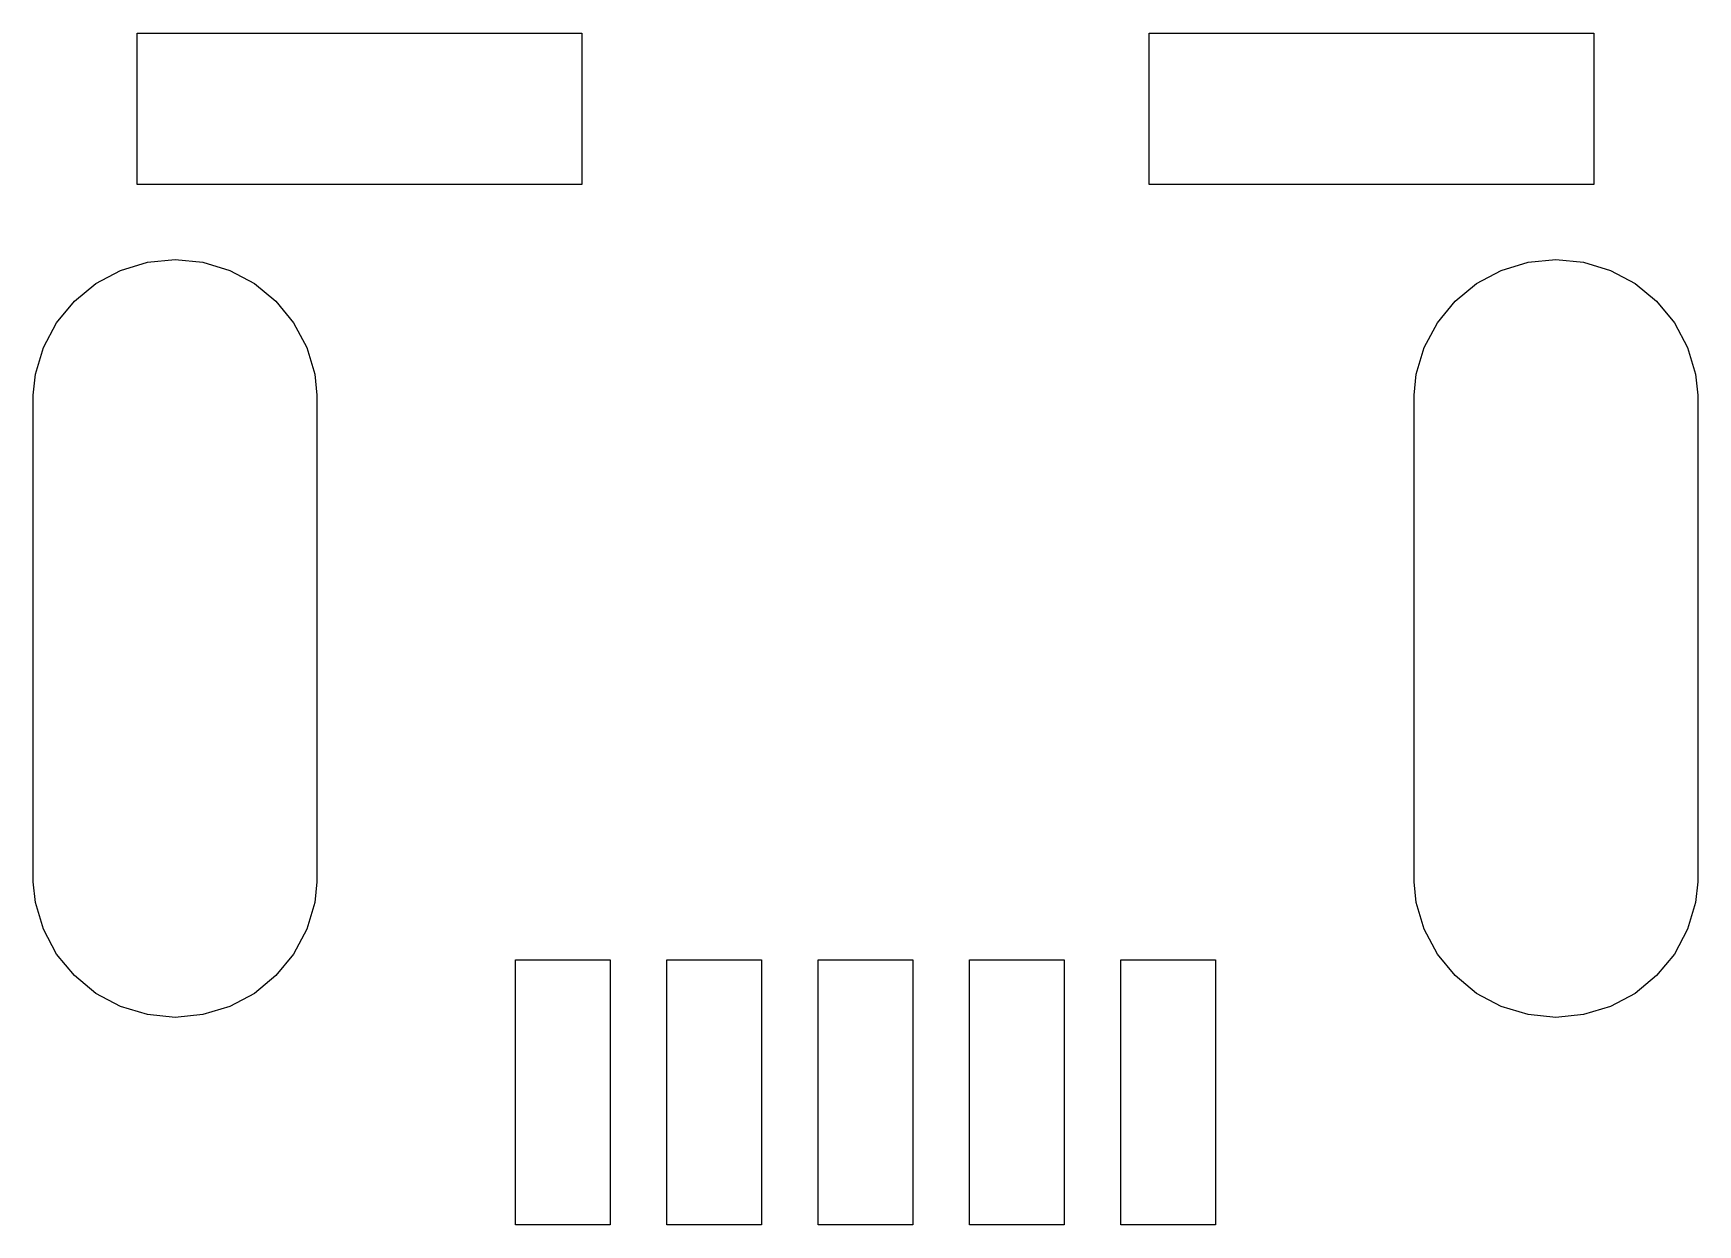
# Model space of a CAD drawing. Extents: x 46 to 171, y -6 to 112.
# Drawn here: x 46 to 54.8, y 105.3 to 111.6 of the extents above.
import ezdxf

# ---------------------------------------------------------------- set-up
doc = ezdxf.new("R2010")
doc.units = 0
doc.header["$MEASUREMENT"] = 0
doc.layers.add('BLACK', color=7, linetype='CONTINUOUS')

msp = doc.modelspace()

# ---------------------------------------------------------------- linework, layer by layer
at = {"layer": 'BLACK', "linetype": 'CONTINUOUS'}
for p, q in [((46.55, 110.8), (46.55, 111.6)), ((46.55, 111.6), (48.9, 111.6)), ((48.9, 111.6), (48.9, 110.8)), ((51.9, 110.8), (51.9, 111.6)), ((51.9, 111.6), (54.25, 111.6)), ((54.25, 111.6), (54.25, 110.8)), ((48.9, 110.8), (46.55, 110.8)), ((54.25, 110.8), (51.9, 110.8)), ((46.4616, 110.346), (46.603, 110.389)), ((46.603, 110.389), (46.75, 110.404)), ((46.75, 110.404), (46.897, 110.389)), ((46.897, 110.389), (47.0384, 110.346)), ((53.7616, 110.346), (53.903, 110.389)), ((53.903, 110.389), (54.05, 110.404)), ((54.05, 110.404), (54.197, 110.389)), ((54.197, 110.389), (54.3384, 110.346)), ((46.2171, 110.183), (46.3313, 110.277)), ((46.3313, 110.277), (46.4616, 110.346)), ((47.0384, 110.346), (47.1687, 110.277)), ((47.1687, 110.277), (47.2829, 110.183)), ((53.5171, 110.183), (53.6313, 110.277)), ((53.6313, 110.277), (53.7616, 110.346)), ((54.3384, 110.346), (54.4687, 110.277)), ((54.4687, 110.277), (54.5829, 110.183)), ((46.1234, 110.069), (46.2171, 110.183)), ((47.2829, 110.183), (47.3766, 110.069)), ((53.4234, 110.069), (53.5171, 110.183)), ((54.5829, 110.183), (54.6766, 110.069)), ((46.0537, 109.938), (46.1234, 110.069)), ((47.3766, 110.069), (47.4463, 109.938)), ((53.3537, 109.938), (53.4234, 110.069)), ((54.6766, 110.069), (54.7463, 109.938)), ((46.0109, 109.797), (46.0537, 109.938)), ((47.4463, 109.938), (47.4891, 109.797)), ((53.3109, 109.797), (53.3537, 109.938)), ((54.7463, 109.938), (54.7891, 109.797)), ((46, 109.687), (46.0109, 109.797)), ((47.4891, 109.797), (47.5, 109.687)), ((53.3, 109.687), (53.3109, 109.797)), ((54.7891, 109.797), (54.8, 109.687)), ((46, 107.113), (46, 109.687)), ((47.5, 109.687), (47.5, 107.113)), ((53.3, 107.113), (53.3, 109.687)), ((54.8, 109.687), (54.8, 107.113)), ((46.0109, 107.003), (46, 107.113)), ((47.5, 107.113), (47.4891, 107.003)), ((53.3109, 107.003), (53.3, 107.113)), ((54.8, 107.113), (54.7891, 107.003)), ((46.0537, 106.862), (46.0109, 107.003)), ((47.4891, 107.003), (47.4463, 106.862)), ((53.3537, 106.862), (53.3109, 107.003)), ((54.7891, 107.003), (54.7463, 106.862)), ((46.1234, 106.731), (46.0537, 106.862)), ((47.4463, 106.862), (47.3766, 106.731)), ((53.4234, 106.731), (53.3537, 106.862)), ((54.7463, 106.862), (54.6766, 106.731)), ((46.2171, 106.617), (46.1234, 106.731)), ((47.3766, 106.731), (47.2829, 106.617)), ((48.55, 105.3), (48.55, 106.7)), ((48.55, 106.7), (49.05, 106.7)), ((49.05, 106.7), (49.05, 105.3)), ((49.35, 105.3), (49.35, 106.7)), ((49.35, 106.7), (49.85, 106.7)), ((49.85, 106.7), (49.85, 105.3)), ((50.15, 105.3), (50.15, 106.7)), ((50.15, 106.7), (50.65, 106.7)), ((50.65, 106.7), (50.65, 105.3)), ((50.95, 105.3), (50.95, 106.7)), ((50.95, 106.7), (51.45, 106.7)), ((51.45, 106.7), (51.45, 105.3)), ((51.75, 105.3), (51.75, 106.7)), ((51.75, 106.7), (52.25, 106.7)), ((52.25, 106.7), (52.25, 105.3)), ((53.5171, 106.617), (53.4234, 106.731)), ((54.6766, 106.731), (54.5829, 106.617)), ((46.3313, 106.523), (46.2171, 106.617)), ((47.2829, 106.617), (47.1687, 106.523)), ((53.6313, 106.523), (53.5171, 106.617)), ((54.5829, 106.617), (54.4687, 106.523)), ((46.4616, 106.454), (46.3313, 106.523)), ((47.1687, 106.523), (47.0384, 106.454)), ((53.7616, 106.454), (53.6313, 106.523)), ((54.4687, 106.523), (54.3384, 106.454)), ((46.603, 106.411), (46.4616, 106.454)), ((46.75, 106.396), (46.603, 106.411)), ((46.897, 106.411), (46.75, 106.396)), ((47.0384, 106.454), (46.897, 106.411)), ((53.903, 106.411), (53.7616, 106.454)), ((54.05, 106.396), (53.903, 106.411)), ((54.197, 106.411), (54.05, 106.396)), ((54.3384, 106.454), (54.197, 106.411)), ((49.05, 105.3), (48.55, 105.3)), ((49.85, 105.3), (49.35, 105.3)), ((50.65, 105.3), (50.15, 105.3)), ((51.45, 105.3), (50.95, 105.3)), ((52.25, 105.3), (51.75, 105.3))]:
    msp.add_line(p, q, dxfattribs=at)

doc.saveas('drawing.dxf')
